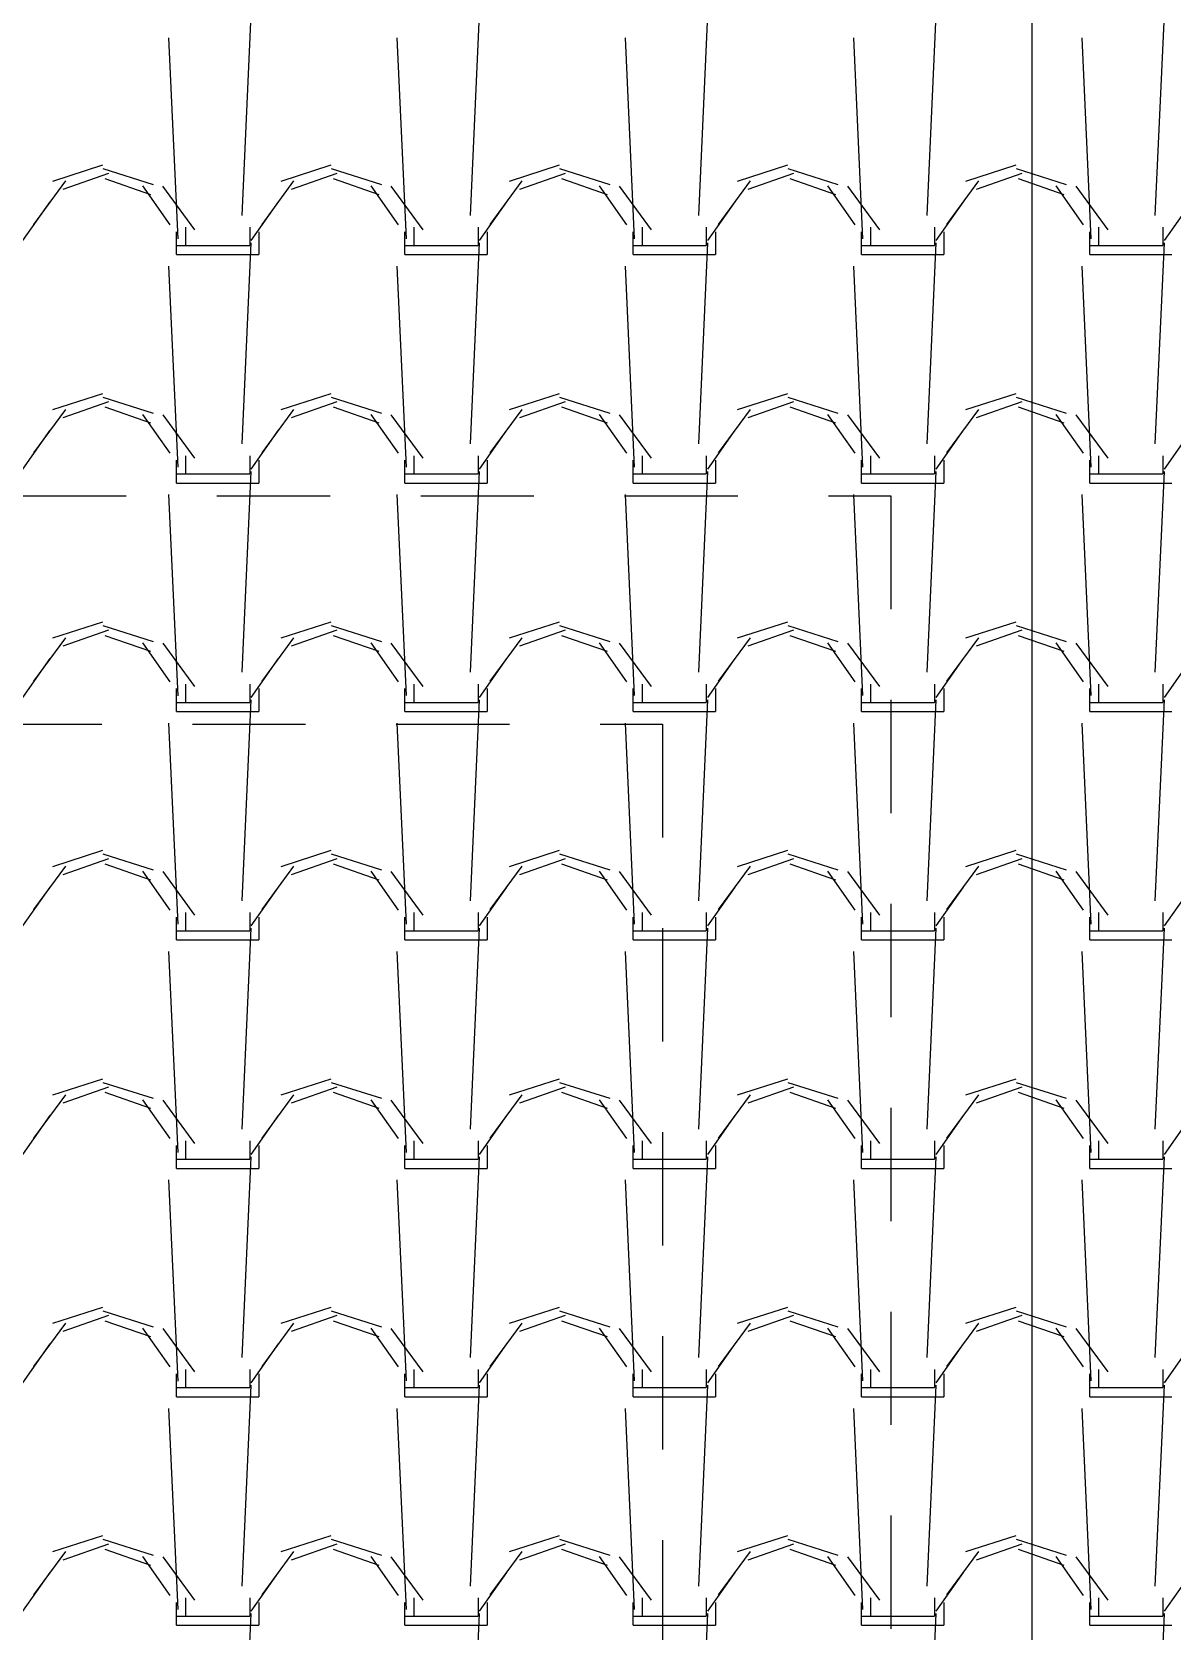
# Model space of a CAD drawing. Header units: millimetres. Extents: x 3923 to 4007, y 744 to 863.
# Drawn here: x 3932.597 to 3933.855, y 830.919 to 832.683 of the extents above; entities that cross this region are included whole.
import ezdxf

# ---------------------------------------------------------------- set-up
doc = ezdxf.new("R2010")
doc.units = ezdxf.units.MM
doc.linetypes.add('HIDDEN2', pattern=[0.1875, 0.125, -0.0625])
doc.layers.add('-HIDRO', color=8, linetype='Continuous')
doc.layers.add('AF', color=5, linetype='Continuous')

msp = doc.modelspace()

# ---------------------------------------------------------------- linework, layer by layer
at = {"layer": '-HIDRO', "linetype": 'Continuous'}
for p, q in [((3932.829, 832.4808), (3932.839, 832.7025)), ((3933.081, 832.4808), (3933.091, 832.7025)), ((3933.333, 832.4808), (3933.343, 832.7025)), ((3933.585, 832.4808), (3933.595, 832.7025)), ((3933.837, 832.4808), (3933.847, 832.7025)), ((3932.7583, 832.455), (3932.7482, 832.6768)), ((3933.0103, 832.4551), (3933.0002, 832.6768)), ((3933.2623, 832.4551), (3933.2522, 832.6768)), ((3933.5143, 832.4551), (3933.5042, 832.6768)), ((3933.7663, 832.4551), (3933.7562, 832.6768)), ((3932.675, 832.5361), (3932.6196, 832.5184)), ((3932.6815, 832.5272), (3932.6311, 832.5095)), ((3932.7311, 832.5145), (3932.6756, 832.5321)), ((3932.927, 832.5361), (3932.8716, 832.5184)), ((3932.9335, 832.5272), (3932.8831, 832.5095)), ((3932.9831, 832.5145), (3932.9276, 832.5321)), ((3933.1791, 832.5361), (3933.1236, 832.5184)), ((3933.1855, 832.5272), (3933.1351, 832.5095)), ((3933.2351, 832.5145), (3933.1796, 832.5321)), ((3933.4311, 832.5361), (3933.3756, 832.5184)), ((3933.4375, 832.5272), (3933.3871, 832.5095)), ((3933.4871, 832.5145), (3933.4316, 832.5321)), ((3933.6831, 832.5361), (3933.6276, 832.5184)), ((3933.6895, 832.5272), (3933.6391, 832.5095)), ((3933.7391, 832.5145), (3933.6836, 832.5321)), ((3932.6339, 832.5189), (3932.5986, 832.471)), ((3932.7282, 832.5036), (3932.6778, 832.5212)), ((3932.7497, 832.4705), (3932.7194, 832.5133)), ((3932.7769, 832.4651), (3932.7416, 832.513)), ((3932.8859, 832.5189), (3932.8506, 832.471)), ((3932.9802, 832.5036), (3932.9298, 832.5212)), ((3933.0017, 832.4705), (3932.9714, 832.5133)), ((3933.0289, 832.4651), (3932.9936, 832.513)), ((3933.1379, 832.5189), (3933.1026, 832.471)), ((3933.2322, 832.5036), (3933.1818, 832.5212)), ((3933.2537, 832.4705), (3933.2234, 832.5133)), ((3933.2809, 832.4651), (3933.2456, 832.513)), ((3933.3899, 832.5189), (3933.3546, 832.471)), ((3933.4842, 832.5036), (3933.4338, 832.5212)), ((3933.5057, 832.4705), (3933.4754, 832.5133)), ((3933.5329, 832.4651), (3933.4976, 832.513)), ((3933.6419, 832.5189), (3933.6066, 832.471)), ((3933.7362, 832.5036), (3933.6858, 832.5212)), ((3933.7577, 832.4705), (3933.7274, 832.5133)), ((3933.7849, 832.4651), (3933.7496, 832.513)), ((3932.6168, 832.4959), (3932.5866, 832.453)), ((3932.8688, 832.4959), (3932.8386, 832.453)), ((3933.1209, 832.4959), (3933.0906, 832.453)), ((3933.3729, 832.4959), (3933.3426, 832.453)), ((3933.6249, 832.4959), (3933.5946, 832.453)), ((3933.8769, 832.4959), (3933.8466, 832.453)), ((3932.7567, 832.4376), (3932.7567, 832.4628)), ((3932.7668, 832.4477), (3932.7668, 832.4678)), ((3932.8374, 832.4678), (3932.8374, 832.4477)), ((3932.8474, 832.4628), (3932.8474, 832.4376)), ((3933.0087, 832.4376), (3933.0087, 832.4628)), ((3933.0188, 832.4477), (3933.0188, 832.4678)), ((3933.0894, 832.4678), (3933.0894, 832.4477)), ((3933.0994, 832.4628), (3933.0994, 832.4376)), ((3933.2607, 832.4376), (3933.2607, 832.4628)), ((3933.2708, 832.4477), (3933.2708, 832.4678)), ((3933.3414, 832.4678), (3933.3414, 832.4477)), ((3933.3514, 832.4628), (3933.3514, 832.4376)), ((3933.5127, 832.4376), (3933.5127, 832.4628)), ((3933.5228, 832.4477), (3933.5228, 832.4678)), ((3933.5934, 832.4678), (3933.5934, 832.4477)), ((3933.6034, 832.4628), (3933.6034, 832.4376)), ((3933.7647, 832.4376), (3933.7647, 832.4628)), ((3933.7748, 832.4477), (3933.7748, 832.4678)), ((3933.8454, 832.4678), (3933.8454, 832.4477)), ((3932.7567, 832.4477), (3932.7668, 832.4477)), ((3932.7567, 832.4376), (3932.7668, 832.4376)), ((3932.7668, 832.4477), (3932.8374, 832.4477)), ((3932.7668, 832.4376), (3932.8474, 832.4376)), ((3932.829, 832.2288), (3932.839, 832.4505)), ((3933.0087, 832.4477), (3933.0188, 832.4477)), ((3933.0087, 832.4376), (3933.0188, 832.4376)), ((3933.0188, 832.4477), (3933.0894, 832.4477)), ((3933.0188, 832.4376), (3933.0994, 832.4376)), ((3933.081, 832.2288), (3933.091, 832.4505)), ((3933.2607, 832.4477), (3933.2708, 832.4477)), ((3933.2607, 832.4376), (3933.2708, 832.4376)), ((3933.2708, 832.4477), (3933.3414, 832.4477)), ((3933.2708, 832.4376), (3933.3514, 832.4376)), ((3933.333, 832.2288), (3933.343, 832.4505)), ((3933.5127, 832.4477), (3933.5228, 832.4477)), ((3933.5127, 832.4376), (3933.5228, 832.4376)), ((3933.5228, 832.4477), (3933.5934, 832.4477)), ((3933.5228, 832.4376), (3933.6034, 832.4376)), ((3933.585, 832.2288), (3933.595, 832.4505)), ((3933.7647, 832.4477), (3933.7748, 832.4477)), ((3933.7647, 832.4376), (3933.7748, 832.4376)), ((3933.7748, 832.4477), (3933.8454, 832.4477)), ((3933.7748, 832.4376), (3933.8554, 832.4376)), ((3933.837, 832.2288), (3933.847, 832.4505)), ((3932.7583, 832.203), (3932.7482, 832.4248)), ((3933.0103, 832.2031), (3933.0002, 832.4248)), ((3933.2623, 832.2031), (3933.2522, 832.4248)), ((3933.5143, 832.2031), (3933.5042, 832.4248)), ((3933.7663, 832.2031), (3933.7562, 832.4248)), ((3932.675, 832.2841), (3932.6196, 832.2664)), ((3932.7311, 832.2625), (3932.6756, 832.2801)), ((3932.927, 832.2841), (3932.8716, 832.2664)), ((3932.9831, 832.2625), (3932.9276, 832.2801)), ((3933.1791, 832.2841), (3933.1236, 832.2664)), ((3933.2351, 832.2625), (3933.1796, 832.2801)), ((3933.4311, 832.2841), (3933.3756, 832.2664)), ((3933.4871, 832.2625), (3933.4316, 832.2801)), ((3933.6831, 832.2841), (3933.6276, 832.2664)), ((3933.7391, 832.2625), (3933.6836, 832.2801)), ((3932.6339, 832.2669), (3932.5986, 832.219)), ((3932.6815, 832.2752), (3932.6311, 832.2575)), ((3932.7282, 832.2516), (3932.6778, 832.2692)), ((3932.7497, 832.2185), (3932.7194, 832.2613)), ((3932.8859, 832.2669), (3932.8506, 832.219)), ((3932.9335, 832.2752), (3932.8831, 832.2575)), ((3932.9802, 832.2516), (3932.9298, 832.2692)), ((3933.0017, 832.2185), (3932.9714, 832.2613)), ((3933.1379, 832.2669), (3933.1026, 832.219)), ((3933.1855, 832.2752), (3933.1351, 832.2575)), ((3933.2322, 832.2516), (3933.1818, 832.2692)), ((3933.2537, 832.2185), (3933.2234, 832.2613)), ((3933.3899, 832.2669), (3933.3546, 832.219)), ((3933.4375, 832.2752), (3933.3871, 832.2575)), ((3933.4842, 832.2516), (3933.4338, 832.2692)), ((3933.5057, 832.2185), (3933.4754, 832.2613)), ((3933.6419, 832.2669), (3933.6066, 832.219)), ((3933.6895, 832.2752), (3933.6391, 832.2575)), ((3933.7362, 832.2516), (3933.6858, 832.2692)), ((3933.7577, 832.2185), (3933.7274, 832.2613)), ((3932.6168, 832.2439), (3932.5866, 832.201)), ((3932.7769, 832.2131), (3932.7417, 832.261)), ((3932.8689, 832.2439), (3932.8386, 832.201)), ((3933.0289, 832.2131), (3932.9936, 832.261)), ((3933.1209, 832.2439), (3933.0906, 832.201)), ((3933.2809, 832.2131), (3933.2456, 832.261)), ((3933.3729, 832.2439), (3933.3426, 832.201)), ((3933.5329, 832.2131), (3933.4976, 832.261)), ((3933.6249, 832.2439), (3933.5946, 832.201)), ((3933.7849, 832.2131), (3933.7496, 832.261)), ((3933.8769, 832.2439), (3933.8466, 832.201)), ((3932.7567, 832.1856), (3932.7567, 832.2108)), ((3932.7668, 832.1957), (3932.7668, 832.2158)), ((3932.8374, 832.2158), (3932.8374, 832.1957)), ((3932.8474, 832.2108), (3932.8474, 832.1856)), ((3933.0087, 832.1856), (3933.0087, 832.2108)), ((3933.0188, 832.1957), (3933.0188, 832.2158)), ((3933.0894, 832.2158), (3933.0894, 832.1957)), ((3933.0994, 832.2108), (3933.0994, 832.1856)), ((3933.2607, 832.1856), (3933.2607, 832.2108)), ((3933.2708, 832.1957), (3933.2708, 832.2158)), ((3933.3414, 832.2158), (3933.3414, 832.1957)), ((3933.3514, 832.2108), (3933.3514, 832.1856)), ((3933.5127, 832.1856), (3933.5127, 832.2108)), ((3933.5228, 832.1957), (3933.5228, 832.2158)), ((3933.5934, 832.2158), (3933.5934, 832.1957)), ((3933.6034, 832.2108), (3933.6034, 832.1856)), ((3933.7647, 832.1856), (3933.7647, 832.2108)), ((3933.7748, 832.1957), (3933.7748, 832.2158)), ((3933.8454, 832.2158), (3933.8454, 832.1957)), ((3932.7567, 832.1957), (3932.7668, 832.1957)), ((3932.7668, 832.1957), (3932.8374, 832.1957)), ((3932.829, 831.9768), (3932.839, 832.1985)), ((3933.0087, 832.1957), (3933.0188, 832.1957)), ((3933.0188, 832.1957), (3933.0894, 832.1957)), ((3933.081, 831.9768), (3933.091, 832.1985)), ((3933.2607, 832.1957), (3933.2708, 832.1957)), ((3933.2708, 832.1957), (3933.3414, 832.1957)), ((3933.333, 831.9768), (3933.343, 832.1985)), ((3933.5127, 832.1957), (3933.5228, 832.1957)), ((3933.5228, 832.1957), (3933.5934, 832.1957)), ((3933.585, 831.9768), (3933.595, 832.1985)), ((3933.7647, 832.1957), (3933.7748, 832.1957)), ((3933.7748, 832.1957), (3933.8454, 832.1957)), ((3933.837, 831.9768), (3933.847, 832.1985)), ((3932.7583, 831.951), (3932.7482, 832.1728)), ((3932.7567, 832.1856), (3932.7668, 832.1856)), ((3932.7668, 832.1856), (3932.8474, 832.1856)), ((3933.0103, 831.9511), (3933.0002, 832.1728)), ((3933.0087, 832.1856), (3933.0188, 832.1856)), ((3933.0188, 832.1856), (3933.0994, 832.1856)), ((3933.2623, 831.9511), (3933.2522, 832.1728)), ((3933.2607, 832.1856), (3933.2708, 832.1856)), ((3933.2708, 832.1856), (3933.3514, 832.1856)), ((3933.5143, 831.9511), (3933.5042, 832.1728)), ((3933.5127, 832.1856), (3933.5228, 832.1856)), ((3933.5228, 832.1856), (3933.6034, 832.1856)), ((3933.7663, 831.9511), (3933.7562, 832.1728)), ((3933.7647, 832.1856), (3933.7748, 832.1856)), ((3933.7748, 832.1856), (3933.8554, 832.1856)), ((3932.675, 832.0321), (3932.6196, 832.0144)), ((3932.927, 832.0321), (3932.8716, 832.0144)), ((3933.1791, 832.0321), (3933.1236, 832.0144)), ((3933.4311, 832.0321), (3933.3756, 832.0144)), ((3933.6831, 832.0321), (3933.6276, 832.0144)), ((3932.6339, 832.0149), (3932.5986, 831.967)), ((3932.6815, 832.0232), (3932.6311, 832.0055)), ((3932.7311, 832.0105), (3932.6756, 832.0281)), ((3932.7283, 831.9996), (3932.6779, 832.0172)), ((3932.8859, 832.0149), (3932.8506, 831.967)), ((3932.9335, 832.0232), (3932.8831, 832.0055)), ((3932.9831, 832.0105), (3932.9276, 832.0281)), ((3932.9803, 831.9996), (3932.9299, 832.0172)), ((3933.1379, 832.0149), (3933.1026, 831.967)), ((3933.1855, 832.0232), (3933.1351, 832.0055)), ((3933.2351, 832.0105), (3933.1796, 832.0281)), ((3933.2322, 831.9996), (3933.1818, 832.0172)), ((3933.3899, 832.0149), (3933.3546, 831.967)), ((3933.4375, 832.0232), (3933.3871, 832.0055)), ((3933.4871, 832.0105), (3933.4316, 832.0281)), ((3933.4842, 831.9996), (3933.4338, 832.0172)), ((3933.6419, 832.0149), (3933.6066, 831.967)), ((3933.6895, 832.0232), (3933.6391, 832.0055)), ((3933.7391, 832.0105), (3933.6836, 832.0281)), ((3933.7362, 831.9996), (3933.6858, 832.0172)), ((3932.7497, 831.9665), (3932.7194, 832.0093)), ((3932.7769, 831.9611), (3932.7417, 832.009)), ((3933.0017, 831.9665), (3932.9714, 832.0093)), ((3933.0289, 831.9611), (3932.9937, 832.009)), ((3933.2537, 831.9665), (3933.2234, 832.0093)), ((3933.2809, 831.9611), (3933.2456, 832.009)), ((3933.5057, 831.9665), (3933.4754, 832.0093)), ((3933.5329, 831.9611), (3933.4976, 832.009)), ((3933.7577, 831.9665), (3933.7274, 832.0093)), ((3933.7849, 831.9611), (3933.7496, 832.009)), ((3932.6168, 831.9919), (3932.5866, 831.949)), ((3932.8689, 831.9919), (3932.8386, 831.949)), ((3933.1209, 831.9919), (3933.0906, 831.949)), ((3933.3729, 831.9919), (3933.3426, 831.949)), ((3933.6249, 831.9919), (3933.5946, 831.949)), ((3933.8769, 831.9919), (3933.8466, 831.949)), ((3932.7668, 831.9437), (3932.7668, 831.9638)), ((3932.8374, 831.9638), (3932.8374, 831.9437)), ((3933.0188, 831.9437), (3933.0188, 831.9638)), ((3933.0894, 831.9638), (3933.0894, 831.9437)), ((3933.2708, 831.9437), (3933.2708, 831.9638)), ((3933.3414, 831.9638), (3933.3414, 831.9437)), ((3933.5228, 831.9437), (3933.5228, 831.9638)), ((3933.5934, 831.9638), (3933.5934, 831.9437)), ((3933.7748, 831.9437), (3933.7748, 831.9638)), ((3933.8454, 831.9638), (3933.8454, 831.9437)), ((3932.7567, 831.9336), (3932.7567, 831.9588)), ((3932.7567, 831.9437), (3932.7668, 831.9437)), ((3932.7668, 831.9437), (3932.8374, 831.9437)), ((3932.829, 831.7248), (3932.839, 831.9465)), ((3932.8474, 831.9588), (3932.8474, 831.9336)), ((3933.0087, 831.9336), (3933.0087, 831.9588)), ((3933.0087, 831.9437), (3933.0188, 831.9437)), ((3933.0188, 831.9437), (3933.0894, 831.9437)), ((3933.081, 831.7248), (3933.091, 831.9465)), ((3933.0994, 831.9588), (3933.0994, 831.9336)), ((3933.2607, 831.9336), (3933.2607, 831.9588)), ((3933.2607, 831.9437), (3933.2708, 831.9437)), ((3933.2708, 831.9437), (3933.3414, 831.9437)), ((3933.333, 831.7248), (3933.343, 831.9465)), ((3933.3514, 831.9588), (3933.3514, 831.9336)), ((3933.5127, 831.9336), (3933.5127, 831.9588)), ((3933.5127, 831.9437), (3933.5228, 831.9437)), ((3933.5228, 831.9437), (3933.5934, 831.9437)), ((3933.585, 831.7248), (3933.595, 831.9465)), ((3933.6034, 831.9588), (3933.6034, 831.9336)), ((3933.7647, 831.9336), (3933.7647, 831.9588)), ((3933.7647, 831.9437), (3933.7748, 831.9437)), ((3933.7748, 831.9437), (3933.8454, 831.9437)), ((3933.837, 831.7248), (3933.847, 831.9465)), ((3932.7567, 831.9336), (3932.7668, 831.9336)), ((3932.7668, 831.9336), (3932.8474, 831.9336)), ((3933.0087, 831.9336), (3933.0188, 831.9336)), ((3933.0188, 831.9336), (3933.0994, 831.9336)), ((3933.2607, 831.9336), (3933.2708, 831.9336)), ((3933.2708, 831.9336), (3933.3514, 831.9336)), ((3933.5127, 831.9336), (3933.5228, 831.9336)), ((3933.5228, 831.9336), (3933.6034, 831.9336)), ((3933.7647, 831.9336), (3933.7748, 831.9336)), ((3933.7748, 831.9336), (3933.8554, 831.9336)), ((3932.7583, 831.699), (3932.7482, 831.9208)), ((3933.0103, 831.6991), (3933.0002, 831.9208)), ((3933.2623, 831.6991), (3933.2522, 831.9208)), ((3933.5143, 831.6991), (3933.5042, 831.9208)), ((3933.7663, 831.6991), (3933.7562, 831.9208)), ((3932.675, 831.7801), (3932.6196, 831.7624)), ((3932.6815, 831.7712), (3932.6311, 831.7535)), ((3932.7311, 831.7585), (3932.6756, 831.7761)), ((3932.927, 831.7801), (3932.8716, 831.7624)), ((3932.9335, 831.7712), (3932.8831, 831.7535)), ((3932.9831, 831.7585), (3932.9276, 831.7761)), ((3933.1791, 831.7801), (3933.1236, 831.7624)), ((3933.1855, 831.7712), (3933.1351, 831.7535)), ((3933.2351, 831.7585), (3933.1796, 831.7761)), ((3933.4311, 831.7801), (3933.3756, 831.7624)), ((3933.4375, 831.7712), (3933.3871, 831.7535)), ((3933.4871, 831.7585), (3933.4316, 831.7761)), ((3933.6831, 831.7801), (3933.6276, 831.7624)), ((3933.6895, 831.7712), (3933.6391, 831.7535)), ((3933.7391, 831.7585), (3933.6836, 831.7761)), ((3932.6339, 831.7629), (3932.5986, 831.715)), ((3932.7283, 831.7476), (3932.6779, 831.7652)), ((3932.7497, 831.7145), (3932.7194, 831.7573)), ((3932.7769, 831.7091), (3932.7417, 831.757)), ((3932.8859, 831.7629), (3932.8506, 831.715)), ((3932.9803, 831.7476), (3932.9299, 831.7652)), ((3933.0017, 831.7145), (3932.9714, 831.7573)), ((3933.0289, 831.7091), (3932.9937, 831.757)), ((3933.1379, 831.7629), (3933.1026, 831.715)), ((3933.2323, 831.7476), (3933.1819, 831.7652)), ((3933.2537, 831.7145), (3933.2234, 831.7573)), ((3933.2809, 831.7091), (3933.2457, 831.757)), ((3933.3899, 831.7629), (3933.3546, 831.715)), ((3933.4843, 831.7476), (3933.4339, 831.7652)), ((3933.5057, 831.7145), (3933.4754, 831.7573)), ((3933.5329, 831.7091), (3933.4976, 831.757)), ((3933.6419, 831.7629), (3933.6066, 831.715)), ((3933.7363, 831.7476), (3933.6859, 831.7652)), ((3933.7577, 831.7145), (3933.7274, 831.7573)), ((3933.7849, 831.7091), (3933.7496, 831.757)), ((3932.6169, 831.7399), (3932.5866, 831.697)), ((3932.8689, 831.7399), (3932.8386, 831.697)), ((3933.1209, 831.7399), (3933.0906, 831.697)), ((3933.3729, 831.7399), (3933.3426, 831.697)), ((3933.6249, 831.7399), (3933.5946, 831.697)), ((3933.8769, 831.7399), (3933.8466, 831.697)), ((3932.7567, 831.6816), (3932.7567, 831.7068)), ((3932.7668, 831.6917), (3932.7668, 831.7118)), ((3932.8374, 831.7118), (3932.8374, 831.6917)), ((3932.8474, 831.7068), (3932.8474, 831.6816)), ((3933.0087, 831.6816), (3933.0087, 831.7068)), ((3933.0188, 831.6917), (3933.0188, 831.7118)), ((3933.0894, 831.7118), (3933.0894, 831.6917)), ((3933.0994, 831.7068), (3933.0994, 831.6816)), ((3933.2607, 831.6816), (3933.2607, 831.7068)), ((3933.2708, 831.6917), (3933.2708, 831.7118)), ((3933.3414, 831.7118), (3933.3414, 831.6917)), ((3933.3514, 831.7068), (3933.3514, 831.6816)), ((3933.5127, 831.6816), (3933.5127, 831.7068)), ((3933.5228, 831.6917), (3933.5228, 831.7118)), ((3933.5934, 831.7118), (3933.5934, 831.6917)), ((3933.6034, 831.7068), (3933.6034, 831.6816)), ((3933.7647, 831.6816), (3933.7647, 831.7068)), ((3933.7748, 831.6917), (3933.7748, 831.7118)), ((3933.8454, 831.7118), (3933.8454, 831.6917)), ((3932.7567, 831.6917), (3932.7668, 831.6917)), ((3932.7567, 831.6816), (3932.7668, 831.6816)), ((3932.7668, 831.6917), (3932.8374, 831.6917)), ((3932.7668, 831.6816), (3932.8474, 831.6816)), ((3932.829, 831.4728), (3932.839, 831.6945)), ((3933.0087, 831.6917), (3933.0188, 831.6917)), ((3933.0087, 831.6816), (3933.0188, 831.6816)), ((3933.0188, 831.6917), (3933.0894, 831.6917)), ((3933.0188, 831.6816), (3933.0994, 831.6816)), ((3933.081, 831.4728), (3933.091, 831.6945)), ((3933.2607, 831.6917), (3933.2708, 831.6917)), ((3933.2607, 831.6816), (3933.2708, 831.6816)), ((3933.2708, 831.6917), (3933.3414, 831.6917)), ((3933.2708, 831.6816), (3933.3514, 831.6816)), ((3933.333, 831.4728), (3933.343, 831.6945)), ((3933.5127, 831.6917), (3933.5228, 831.6917)), ((3933.5127, 831.6816), (3933.5228, 831.6816)), ((3933.5228, 831.6917), (3933.5934, 831.6917)), ((3933.5228, 831.6816), (3933.6034, 831.6816)), ((3933.585, 831.4728), (3933.595, 831.6945)), ((3933.7647, 831.6917), (3933.7748, 831.6917)), ((3933.7647, 831.6816), (3933.7748, 831.6816)), ((3933.7748, 831.6917), (3933.8454, 831.6917)), ((3933.7748, 831.6816), (3933.8554, 831.6816)), ((3933.837, 831.4728), (3933.847, 831.6945)), ((3932.7583, 831.447), (3932.7482, 831.6688)), ((3933.0103, 831.4471), (3933.0002, 831.6688)), ((3933.2623, 831.4471), (3933.2522, 831.6688)), ((3933.5143, 831.4471), (3933.5042, 831.6688)), ((3933.7663, 831.4471), (3933.7562, 831.6688)), ((3932.675, 831.5281), (3932.6196, 831.5104)), ((3932.7311, 831.5065), (3932.6756, 831.5241)), ((3932.927, 831.5281), (3932.8716, 831.5104)), ((3932.9831, 831.5065), (3932.9276, 831.5241)), ((3933.1791, 831.5281), (3933.1236, 831.5104)), ((3933.2351, 831.5065), (3933.1796, 831.5241)), ((3933.4311, 831.5281), (3933.3756, 831.5104)), ((3933.4871, 831.5065), (3933.4316, 831.5241)), ((3933.6831, 831.5281), (3933.6276, 831.5104)), ((3933.7391, 831.5065), (3933.6836, 831.5241)), ((3932.6339, 831.5109), (3932.5986, 831.463)), ((3932.6815, 831.5192), (3932.6311, 831.5015)), ((3932.7283, 831.4956), (3932.6779, 831.5132)), ((3932.7497, 831.4625), (3932.7194, 831.5053)), ((3932.7769, 831.4571), (3932.7417, 831.505)), ((3932.8859, 831.5109), (3932.8506, 831.463)), ((3932.9335, 831.5192), (3932.8831, 831.5015)), ((3932.9803, 831.4956), (3932.9299, 831.5132)), ((3933.0017, 831.4625), (3932.9714, 831.5053)), ((3933.0289, 831.4571), (3932.9937, 831.505)), ((3933.1379, 831.5109), (3933.1026, 831.463)), ((3933.1855, 831.5192), (3933.1351, 831.5015)), ((3933.2323, 831.4956), (3933.1819, 831.5132)), ((3933.2537, 831.4625), (3933.2234, 831.5053)), ((3933.2809, 831.4571), (3933.2457, 831.505)), ((3933.3899, 831.5109), (3933.3546, 831.463)), ((3933.4375, 831.5192), (3933.3871, 831.5015)), ((3933.4843, 831.4956), (3933.4339, 831.5132)), ((3933.5057, 831.4625), (3933.4754, 831.5053)), ((3933.5329, 831.4571), (3933.4977, 831.505)), ((3933.6419, 831.5109), (3933.6066, 831.463)), ((3933.6895, 831.5192), (3933.6391, 831.5015)), ((3933.7363, 831.4956), (3933.6859, 831.5132)), ((3933.7577, 831.4625), (3933.7274, 831.5053)), ((3933.7849, 831.4571), (3933.7496, 831.505)), ((3932.6169, 831.4879), (3932.5866, 831.445)), ((3932.8689, 831.4879), (3932.8386, 831.445)), ((3933.1209, 831.4879), (3933.0906, 831.445)), ((3933.3729, 831.4879), (3933.3426, 831.445)), ((3933.6249, 831.4879), (3933.5946, 831.445)), ((3933.8769, 831.4879), (3933.8466, 831.445)), ((3932.7567, 831.4296), (3932.7567, 831.4548)), ((3932.7668, 831.4397), (3932.7668, 831.4598)), ((3932.8374, 831.4598), (3932.8374, 831.4397)), ((3932.8474, 831.4548), (3932.8474, 831.4296)), ((3933.0087, 831.4296), (3933.0087, 831.4548)), ((3933.0188, 831.4397), (3933.0188, 831.4598)), ((3933.0894, 831.4598), (3933.0894, 831.4397)), ((3933.0994, 831.4548), (3933.0994, 831.4296)), ((3933.2607, 831.4296), (3933.2607, 831.4548)), ((3933.2708, 831.4397), (3933.2708, 831.4598)), ((3933.3414, 831.4598), (3933.3414, 831.4397)), ((3933.3514, 831.4548), (3933.3514, 831.4296)), ((3933.5127, 831.4296), (3933.5127, 831.4548)), ((3933.5228, 831.4397), (3933.5228, 831.4598)), ((3933.5934, 831.4598), (3933.5934, 831.4397)), ((3933.6034, 831.4548), (3933.6034, 831.4296)), ((3933.7647, 831.4296), (3933.7647, 831.4548)), ((3933.7748, 831.4397), (3933.7748, 831.4598)), ((3933.8454, 831.4598), (3933.8454, 831.4397)), ((3932.7567, 831.4397), (3932.7668, 831.4397)), ((3932.7668, 831.4397), (3932.8374, 831.4397)), ((3932.829, 831.2208), (3932.839, 831.4425)), ((3933.0087, 831.4397), (3933.0188, 831.4397)), ((3933.0188, 831.4397), (3933.0894, 831.4397)), ((3933.081, 831.2208), (3933.091, 831.4425)), ((3933.2607, 831.4397), (3933.2708, 831.4397)), ((3933.2708, 831.4397), (3933.3414, 831.4397)), ((3933.333, 831.2208), (3933.343, 831.4425)), ((3933.5127, 831.4397), (3933.5228, 831.4397)), ((3933.5228, 831.4397), (3933.5934, 831.4397)), ((3933.585, 831.2208), (3933.595, 831.4425)), ((3933.7647, 831.4397), (3933.7748, 831.4397)), ((3933.7748, 831.4397), (3933.8454, 831.4397)), ((3933.837, 831.2208), (3933.847, 831.4425)), ((3932.7583, 831.195), (3932.7482, 831.4168)), ((3932.7567, 831.4296), (3932.7668, 831.4296)), ((3932.7668, 831.4296), (3932.8474, 831.4296)), ((3933.0103, 831.1951), (3933.0002, 831.4168)), ((3933.0087, 831.4296), (3933.0188, 831.4296)), ((3933.0188, 831.4296), (3933.0994, 831.4296)), ((3933.2623, 831.1951), (3933.2522, 831.4168)), ((3933.2607, 831.4296), (3933.2708, 831.4296)), ((3933.2708, 831.4296), (3933.3514, 831.4296)), ((3933.5143, 831.1951), (3933.5042, 831.4168)), ((3933.5127, 831.4296), (3933.5228, 831.4296)), ((3933.5228, 831.4296), (3933.6034, 831.4296)), ((3933.7663, 831.1951), (3933.7562, 831.4168)), ((3933.7647, 831.4296), (3933.7748, 831.4296)), ((3933.7748, 831.4296), (3933.8554, 831.4296)), ((3932.675, 831.2761), (3932.6196, 831.2584)), ((3932.927, 831.2761), (3932.8716, 831.2584)), ((3933.1791, 831.2761), (3933.1236, 831.2584)), ((3933.4311, 831.2761), (3933.3756, 831.2584)), ((3933.6831, 831.2761), (3933.6276, 831.2584)), ((3932.6339, 831.2589), (3932.5986, 831.211)), ((3932.6815, 831.2672), (3932.6311, 831.2495)), ((3932.7311, 831.2545), (3932.6756, 831.2721)), ((3932.7283, 831.2436), (3932.6779, 831.2612)), ((3932.8859, 831.2589), (3932.8506, 831.211)), ((3932.9335, 831.2672), (3932.8831, 831.2495)), ((3932.9831, 831.2545), (3932.9276, 831.2721)), ((3932.9803, 831.2436), (3932.9299, 831.2612)), ((3933.1379, 831.2589), (3933.1026, 831.211)), ((3933.1855, 831.2672), (3933.1351, 831.2495)), ((3933.2351, 831.2545), (3933.1796, 831.2721)), ((3933.2323, 831.2436), (3933.1819, 831.2612)), ((3933.3899, 831.2589), (3933.3546, 831.211)), ((3933.4375, 831.2672), (3933.3871, 831.2495)), ((3933.4871, 831.2545), (3933.4316, 831.2721)), ((3933.4843, 831.2436), (3933.4339, 831.2612)), ((3933.6419, 831.2589), (3933.6066, 831.211)), ((3933.6895, 831.2672), (3933.6391, 831.2495)), ((3933.7391, 831.2545), (3933.6836, 831.2721)), ((3933.7363, 831.2436), (3933.6859, 831.2612)), ((3932.7497, 831.2105), (3932.7194, 831.2533)), ((3932.7769, 831.2051), (3932.7417, 831.253)), ((3933.0017, 831.2105), (3932.9714, 831.2533)), ((3933.0289, 831.2051), (3932.9937, 831.253)), ((3933.2537, 831.2105), (3933.2234, 831.2533)), ((3933.2809, 831.2051), (3933.2457, 831.253)), ((3933.5057, 831.2105), (3933.4754, 831.2533)), ((3933.5329, 831.2051), (3933.4977, 831.253)), ((3933.7577, 831.2105), (3933.7274, 831.2533)), ((3933.7849, 831.2051), (3933.7497, 831.253)), ((3932.6169, 831.2359), (3932.5866, 831.193)), ((3932.8689, 831.2359), (3932.8386, 831.193)), ((3933.1209, 831.2359), (3933.0906, 831.193)), ((3933.3729, 831.2359), (3933.3426, 831.193)), ((3933.6249, 831.2359), (3933.5946, 831.193)), ((3933.8769, 831.2359), (3933.8466, 831.193)), ((3932.7567, 831.1776), (3932.7567, 831.2028)), ((3932.7668, 831.1877), (3932.7668, 831.2078)), ((3932.8374, 831.2078), (3932.8374, 831.1877)), ((3932.8474, 831.2028), (3932.8474, 831.1776)), ((3933.0087, 831.1776), (3933.0087, 831.2028)), ((3933.0188, 831.1877), (3933.0188, 831.2078)), ((3933.0894, 831.2078), (3933.0894, 831.1877)), ((3933.0994, 831.2028), (3933.0994, 831.1776)), ((3933.2607, 831.1776), (3933.2607, 831.2028)), ((3933.2708, 831.1877), (3933.2708, 831.2078)), ((3933.3414, 831.2078), (3933.3414, 831.1877)), ((3933.3514, 831.2028), (3933.3514, 831.1776)), ((3933.5127, 831.1776), (3933.5127, 831.2028)), ((3933.5228, 831.1877), (3933.5228, 831.2078)), ((3933.5934, 831.2078), (3933.5934, 831.1877)), ((3933.6034, 831.2028), (3933.6034, 831.1776)), ((3933.7647, 831.1776), (3933.7647, 831.2028)), ((3933.7748, 831.1877), (3933.7748, 831.2078)), ((3933.8454, 831.2078), (3933.8454, 831.1877)), ((3932.7567, 831.1877), (3932.7668, 831.1877)), ((3932.7668, 831.1877), (3932.8374, 831.1877)), ((3932.829, 830.9688), (3932.839, 831.1905)), ((3933.0087, 831.1877), (3933.0188, 831.1877)), ((3933.0188, 831.1877), (3933.0894, 831.1877)), ((3933.081, 830.9688), (3933.091, 831.1905)), ((3933.2607, 831.1877), (3933.2708, 831.1877)), ((3933.2708, 831.1877), (3933.3414, 831.1877)), ((3933.333, 830.9688), (3933.343, 831.1905)), ((3933.5127, 831.1877), (3933.5228, 831.1877)), ((3933.5228, 831.1877), (3933.5934, 831.1877)), ((3933.585, 830.9688), (3933.595, 831.1905)), ((3933.7647, 831.1877), (3933.7748, 831.1877)), ((3933.7748, 831.1877), (3933.8454, 831.1877)), ((3933.837, 830.9688), (3933.847, 831.1905)), ((3932.7567, 831.1776), (3932.7668, 831.1776)), ((3932.7668, 831.1776), (3932.8474, 831.1776)), ((3933.0087, 831.1776), (3933.0188, 831.1776)), ((3933.0188, 831.1776), (3933.0994, 831.1776)), ((3933.2607, 831.1776), (3933.2708, 831.1776)), ((3933.2708, 831.1776), (3933.3514, 831.1776)), ((3933.5127, 831.1776), (3933.5228, 831.1776)), ((3933.5228, 831.1776), (3933.6034, 831.1776)), ((3933.7647, 831.1776), (3933.7748, 831.1776)), ((3933.7748, 831.1776), (3933.8554, 831.1776)), ((3932.7583, 830.943), (3932.7482, 831.1648)), ((3933.0103, 830.9431), (3933.0002, 831.1648)), ((3933.2623, 830.9431), (3933.2522, 831.1648)), ((3933.5143, 830.9431), (3933.5042, 831.1648)), ((3933.7663, 830.9431), (3933.7562, 831.1648)), ((3932.675, 831.0241), (3932.6196, 831.0064)), ((3932.6815, 831.0152), (3932.6311, 830.9975)), ((3932.7311, 831.0025), (3932.6756, 831.0201)), ((3932.7283, 830.9916), (3932.6779, 831.0092)), ((3932.927, 831.0241), (3932.8716, 831.0064)), ((3932.9335, 831.0152), (3932.8831, 830.9975)), ((3932.9831, 831.0025), (3932.9276, 831.0201)), ((3932.9803, 830.9916), (3932.9299, 831.0092)), ((3933.1791, 831.0241), (3933.1236, 831.0064)), ((3933.1855, 831.0152), (3933.1351, 830.9975)), ((3933.2351, 831.0025), (3933.1796, 831.0201)), ((3933.2323, 830.9916), (3933.1819, 831.0092)), ((3933.4311, 831.0241), (3933.3756, 831.0064)), ((3933.4375, 831.0152), (3933.3871, 830.9975)), ((3933.4871, 831.0025), (3933.4316, 831.0201)), ((3933.4843, 830.9916), (3933.4339, 831.0092)), ((3933.6831, 831.0241), (3933.6276, 831.0064)), ((3933.6895, 831.0152), (3933.6391, 830.9975)), ((3933.7391, 831.0025), (3933.6836, 831.0201)), ((3933.7363, 830.9916), (3933.6859, 831.0092)), ((3932.6339, 831.0069), (3932.5986, 830.959)), ((3932.7497, 830.9585), (3932.7194, 831.0014)), ((3932.7769, 830.9531), (3932.7417, 831.001)), ((3932.8859, 831.0069), (3932.8506, 830.959)), ((3933.0017, 830.9585), (3932.9714, 831.0013)), ((3933.0289, 830.9531), (3932.9937, 831.001)), ((3933.1379, 831.0069), (3933.1026, 830.959)), ((3933.2537, 830.9585), (3933.2234, 831.0013)), ((3933.2809, 830.9531), (3933.2457, 831.001)), ((3933.3899, 831.0069), (3933.3546, 830.959)), ((3933.5057, 830.9585), (3933.4754, 831.0013)), ((3933.5329, 830.9531), (3933.4977, 831.001)), ((3933.6419, 831.0069), (3933.6066, 830.959)), ((3933.7577, 830.9585), (3933.7274, 831.0013)), ((3933.7849, 830.9531), (3933.7497, 831.001)), ((3932.6169, 830.9839), (3932.5866, 830.941)), ((3932.8689, 830.9839), (3932.8386, 830.941)), ((3933.1209, 830.9839), (3933.0906, 830.941)), ((3933.3729, 830.9839), (3933.3426, 830.941)), ((3933.6249, 830.9839), (3933.5946, 830.941)), ((3933.8769, 830.9839), (3933.8466, 830.941)), ((3932.7668, 830.9357), (3932.7668, 830.9558)), ((3932.8374, 830.9558), (3932.8374, 830.9357)), ((3933.0188, 830.9357), (3933.0188, 830.9558)), ((3933.0894, 830.9558), (3933.0894, 830.9357)), ((3933.2708, 830.9357), (3933.2708, 830.9558)), ((3933.3414, 830.9558), (3933.3414, 830.9357)), ((3933.5228, 830.9357), (3933.5228, 830.9558)), ((3933.5934, 830.9558), (3933.5934, 830.9357)), ((3933.7748, 830.9357), (3933.7748, 830.9558)), ((3933.8454, 830.9558), (3933.8454, 830.9357)), ((3932.7567, 830.9256), (3932.7567, 830.9508)), ((3932.829, 830.7168), (3932.839, 830.9385)), ((3932.8474, 830.9508), (3932.8474, 830.9256)), ((3933.0087, 830.9256), (3933.0087, 830.9508)), ((3933.081, 830.7168), (3933.091, 830.9385)), ((3933.0994, 830.9508), (3933.0994, 830.9256)), ((3933.2607, 830.9256), (3933.2607, 830.9508)), ((3933.333, 830.7168), (3933.343, 830.9385)), ((3933.3514, 830.9508), (3933.3514, 830.9256)), ((3933.5127, 830.9256), (3933.5127, 830.9508)), ((3933.585, 830.7168), (3933.595, 830.9385)), ((3933.6034, 830.9508), (3933.6034, 830.9256)), ((3933.7647, 830.9256), (3933.7647, 830.9508)), ((3933.837, 830.7168), (3933.847, 830.9385)), ((3932.7567, 830.9357), (3932.7668, 830.9357)), ((3932.7567, 830.9256), (3932.7668, 830.9256)), ((3932.7668, 830.9357), (3932.8374, 830.9357)), ((3932.7668, 830.9256), (3932.8474, 830.9256)), ((3933.0087, 830.9357), (3933.0188, 830.9357)), ((3933.0087, 830.9256), (3933.0188, 830.9256)), ((3933.0188, 830.9357), (3933.0894, 830.9357)), ((3933.0188, 830.9256), (3933.0994, 830.9256)), ((3933.2607, 830.9357), (3933.2708, 830.9357)), ((3933.2607, 830.9256), (3933.2708, 830.9256)), ((3933.2708, 830.9357), (3933.3414, 830.9357)), ((3933.2708, 830.9256), (3933.3514, 830.9256)), ((3933.5127, 830.9357), (3933.5228, 830.9357)), ((3933.5127, 830.9256), (3933.5228, 830.9256)), ((3933.5228, 830.9357), (3933.5934, 830.9357)), ((3933.5228, 830.9256), (3933.6034, 830.9256)), ((3933.7647, 830.9357), (3933.7748, 830.9357)), ((3933.7647, 830.9256), (3933.7748, 830.9256)), ((3933.7748, 830.9357), (3933.8454, 830.9357)), ((3933.7748, 830.9256), (3933.8554, 830.9256))]:
    msp.add_line(p, q, dxfattribs=at)
at = {"layer": '-HIDRO', "linetype": 'HIDDEN2'}
for p, q in [((3930.1011, 832.1715), (3933.5451, 832.1715)), ((3933.5451, 832.1715), (3933.5451, 826.5435)), ((3929.8491, 831.9195), (3933.2931, 831.9195)), ((3933.2931, 831.9195), (3933.2931, 826.2915))]:
    msp.add_line(p, q, dxfattribs=at)
at = {"layer": 'AF'}
msp.add_line((3933.7009, 826.4498), (3933.7009, 847.825), dxfattribs=at)

doc.saveas('drawing.dxf')
